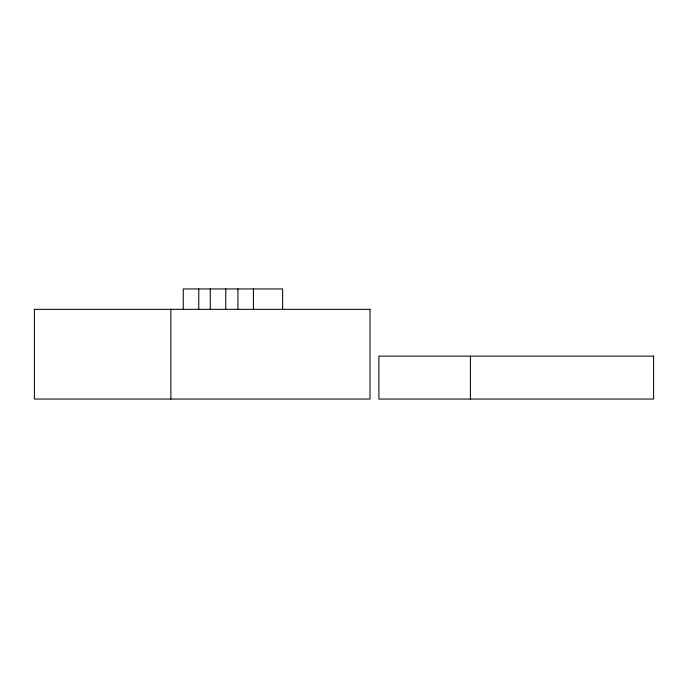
<?xml version="1.0" encoding="UTF-8"?>
<svg xmlns="http://www.w3.org/2000/svg" width="688" height="688" viewBox="0 0 688 688"><rect width="100%" height="100%" fill="white"/><g stroke="black" fill="none" stroke-linecap="round" stroke-linejoin="round"><path stroke-width="1.03" d="M470.42 356.135L470.42 399.057M282.63 309.333L282.63 288.943L183.266 288.943L183.266 309.333M253.425 288.943L253.425 309.333M237.928 288.943L237.928 309.333M225.767 288.943L225.767 309.333M210.27 288.943L210.27 309.333M198.763 288.943L198.763 309.333M170.865 309.333L170.865 399.057M369.998 309.333L34.4 309.333L34.4 399.057L369.998 399.057L369.998 309.333M653.6 356.135L378.89 356.135L378.89 399.057L653.6 399.057L653.6 356.135"/></g></svg>
